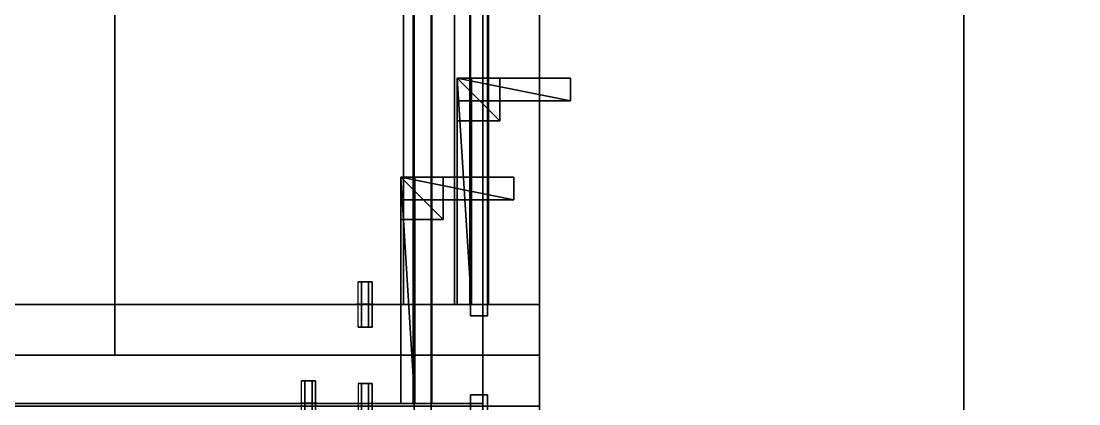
# Model space of a CAD drawing. Extents: x 0 to 4068, y -4475 to 0.
# Drawn here: x 1969.8 to 2343.7, y -1294.7 to -1159.3 of the extents above; entities that cross this region are included whole.
import ezdxf

# ---------------------------------------------------------------- set-up
doc = ezdxf.new("R2010")
doc.units = 0
for name, color, linetype in [('LAYER0', 7, 'CONTINUOUS'), ('LAYER11', 7, 'CONTINUOUS'), ('LAYER12', 7, 'CONTINUOUS'), ('LAYER122', 45, 'CONTINUOUS'), ('LAYER123', 45, 'CONTINUOUS'), ('LAYER124', 45, 'CONTINUOUS'), ('LAYER125', 45, 'CONTINUOUS'), ('LAYER126', 45, 'CONTINUOUS'), ('LAYER127', 45, 'CONTINUOUS'), ('LAYER15', 7, 'CONTINUOUS'), ('LAYER17', 7, 'CONTINUOUS'), ('LAYER18', 45, 'CONTINUOUS'), ('LAYER19', 45, 'CONTINUOUS'), ('LAYER20', 45, 'CONTINUOUS'), ('LAYER21', 45, 'CONTINUOUS'), ('LAYER219', 19, 'CONTINUOUS'), ('LAYER22', 45, 'CONTINUOUS'), ('LAYER23', 45, 'CONTINUOUS'), ('LAYER24', 2, 'CONTINUOUS'), ('LAYER25', 37, 'CONTINUOUS'), ('LAYER26', 37, 'CONTINUOUS'), ('LAYER27', 37, 'CONTINUOUS'), ('LAYER28', 37, 'CONTINUOUS'), ('LAYER29', 37, 'CONTINUOUS'), ('LAYER30', 37, 'CONTINUOUS'), ('LAYER31', 45, 'CONTINUOUS'), ('LAYER34', 45, 'CONTINUOUS'), ('LAYER35', 45, 'CONTINUOUS'), ('LAYER36', 45, 'CONTINUOUS'), ('LAYER37', 45, 'CONTINUOUS'), ('LAYER38', 45, 'CONTINUOUS'), ('LAYER39', 45, 'CONTINUOUS'), ('LAYER40', 45, 'CONTINUOUS'), ('LAYER41', 45, 'CONTINUOUS'), ('LAYER42', 45, 'CONTINUOUS'), ('LAYER43', 45, 'CONTINUOUS'), ('LAYER44', 45, 'CONTINUOUS'), ('LAYER46', 45, 'CONTINUOUS'), ('LAYER47', 45, 'CONTINUOUS'), ('LAYER48', 45, 'CONTINUOUS'), ('LAYER49', 45, 'CONTINUOUS'), ('LAYER5', 7, 'CONTINUOUS'), ('LAYER52', 45, 'CONTINUOUS'), ('LAYER53', 45, 'CONTINUOUS'), ('LAYER54', 45, 'CONTINUOUS'), ('LAYER55', 254, 'CONTINUOUS'), ('LAYER6', 7, 'CONTINUOUS'), ('LAYER7', 7, 'CONTINUOUS'), ('LAYER9', 7, 'CONTINUOUS')]:
    doc.layers.add(name, color=color, linetype=linetype)

msp = doc.modelspace()

# ---------------------------------------------------------------- linework, layer by layer
at = {"layer": 'LAYER0', "invisible_edges": 1}
for points in [[(4068, 0), (0, -4475), (0, 0), (4068, 0)], [(0, -4475), (4068, 0), (4068, -4475), (0, -4475)]]:
    msp.add_3dface(points, dxfattribs=at)
at = {"layer": 'LAYER11', "invisible_edges": 1}
for points in [[(2153, -150, 2415), (2303, -2754, 2415), (2303, 0, 2415), (2153, -150, 2415)], [(2303, -2754, 2415), (2153, -150, 2415), (2153, -2886, 2415), (2303, -2754, 2415)]]:
    msp.add_3dface(points, dxfattribs=at)
at = {"layer": 'LAYER12'}
for points, invisible_edges in [([(1581.76, -581.37, 873), (2153, -150, 873), (1627.02, -1329, 873), (1581.76, -581.37, 873)], 7), ([(1627.02, -1329, 873), (2153, -150, 873), (2068, -1329, 873), (1627.02, -1329, 873)], 3), ([(2153, -2886, 873), (2068, -2076, 873), (2153, -150, 873), (2153, -2886, 873)], 3), ([(2068, -1329, 873), (2153, -150, 873), (2068, -2076, 873), (2068, -1329, 873)], 3), ([(2133, -170, 927), (2153, -150, 927), (2133, -2886, 927), (2133, -170, 927)], 3), ([(2133, -2886, 927), (2153, -150, 927), (2153, -2886, 927), (2133, -2886, 927)], 1)]:
    msp.add_3dface(points, dxfattribs=dict(at, invisible_edges=invisible_edges))
at = {"layer": 'LAYER122', "invisible_edges": 1}
for points in [[(2153, -1259.5, 1687), (2003, -259.5, 1687), (2153, -259.5, 1687), (2153, -1259.5, 1687)], [(2003, -259.5, 1687), (2153, -1259.5, 1687), (2003, -1259.5, 1687), (2003, -259.5, 1687)], [(2153, -259.501, 1509), (2003, -1259.501, 1509), (2153, -1259.501, 1509), (2153, -259.501, 1509)], [(2003, -1259.501, 1509), (2153, -259.501, 1509), (2003, -259.501, 1509), (2003, -1259.501, 1509)], [(2123, -1259.5, 1687), (2123, -259.5, 1509), (2123, -259.5, 1687), (2123, -1259.5, 1687)], [(2123, -259.5, 1509), (2123, -1259.5, 1687), (2123, -1259.5, 1509), (2123, -259.5, 1509)], [(2153, -1277.501, 1705), (2003, -1277.501, 1491), (2153, -1277.501, 1491), (2153, -1277.501, 1705)], [(2003, -1277.501, 1491), (2153, -1277.501, 1705), (2003, -1277.501, 1705), (2003, -1277.501, 1491)]]:
    msp.add_3dface(points, dxfattribs=at)
at = {"layer": 'LAYER123', "invisible_edges": 1}
for points in [[(2153, -1259.501, 1491), (2003, -1277.501, 1491), (2003, -1259.501, 1491), (2153, -1259.501, 1491)], [(2003, -1277.501, 1491), (2153, -1259.501, 1491), (2153, -1277.501, 1491), (2003, -1277.501, 1491)], [(2153, -1259.501, 1491), (2003, -1259.501, 1509), (2003, -1259.501, 1491), (2153, -1259.501, 1491)], [(2003, -1259.501, 1509), (2153, -1259.501, 1491), (2153, -1259.501, 1509), (2003, -1259.501, 1509)]]:
    msp.add_3dface(points, dxfattribs=at)
at = {"layer": 'LAYER124', "invisible_edges": 1}
for points in [[(2003, -1259.5, 1705), (2003, -259.5, 1687), (2003, -1259.5, 1687), (2003, -1259.5, 1705)], [(2003, -259.5, 1687), (2003, -1259.5, 1705), (2003, -259.5, 1705), (2003, -259.5, 1687)], [(2003, -259.501, 1491), (2003, -1259.501, 1509), (2003, -259.501, 1509), (2003, -259.501, 1491)], [(2003, -1259.501, 1509), (2003, -259.501, 1491), (2003, -1259.501, 1491), (2003, -1259.501, 1509)], [(2105, -1259.5, 1509), (2123, -259.5, 1509), (2123, -1259.5, 1509), (2105, -1259.5, 1509)], [(2123, -259.5, 1509), (2105, -1259.5, 1509), (2105, -259.5, 1509), (2123, -259.5, 1509)], [(2003, -1259.501, 1705), (2003, -1277.501, 1491), (2003, -1277.501, 1705), (2003, -1259.501, 1705)], [(2003, -1277.501, 1491), (2003, -1259.501, 1705), (2003, -1259.501, 1491), (2003, -1277.501, 1491)]]:
    msp.add_3dface(points, dxfattribs=at)
at = {"layer": 'LAYER125', "invisible_edges": 1}
for points in [[(2153, -1259.5, 1687), (2003, -1259.5, 1705), (2003, -1259.5, 1687), (2153, -1259.5, 1687)], [(2003, -1259.5, 1705), (2153, -1259.5, 1687), (2153, -1259.5, 1705), (2003, -1259.5, 1705)], [(2153, -1277.501, 1705), (2003, -1259.501, 1705), (2003, -1277.501, 1705), (2153, -1277.501, 1705)], [(2003, -1259.501, 1705), (2153, -1277.501, 1705), (2153, -1259.501, 1705), (2003, -1259.501, 1705)], [(2123, -1259.5, 1687), (2105, -1259.5, 1509), (2123, -1259.5, 1509), (2123, -1259.5, 1687)], [(2105, -1259.5, 1509), (2123, -1259.5, 1687), (2105, -1259.5, 1687), (2105, -1259.5, 1509)]]:
    msp.add_3dface(points, dxfattribs=at)
at = {"layer": 'LAYER126', "invisible_edges": 1}
for points in [[(2105, -259.5, 1687), (2123, -1259.5, 1687), (2123, -259.5, 1687), (2105, -259.5, 1687)], [(2123, -1259.5, 1687), (2105, -259.5, 1687), (2105, -1259.5, 1687), (2123, -1259.5, 1687)], [(2153, -259.5, 1705), (2153, -1259.5, 1687), (2153, -259.5, 1687), (2153, -259.5, 1705)], [(2153, -1259.5, 1687), (2153, -259.5, 1705), (2153, -1259.5, 1705), (2153, -1259.5, 1687)], [(2153, -1259.501, 1491), (2153, -259.501, 1509), (2153, -1259.501, 1509), (2153, -1259.501, 1491)], [(2153, -259.501, 1509), (2153, -1259.501, 1491), (2153, -259.501, 1491), (2153, -259.501, 1509)], [(2153, -1259.501, 1491), (2153, -1277.501, 1705), (2153, -1277.501, 1491), (2153, -1259.501, 1491)], [(2153, -1277.501, 1705), (2153, -1259.501, 1491), (2153, -1259.501, 1705), (2153, -1277.501, 1705)]]:
    msp.add_3dface(points, dxfattribs=at)
at = {"layer": 'LAYER127', "invisible_edges": 1}
for points in [[(2003, -1259.5, 1705), (2153, -259.5, 1705), (2003, -259.5, 1705), (2003, -1259.5, 1705)], [(2153, -259.5, 1705), (2003, -1259.5, 1705), (2153, -1259.5, 1705), (2153, -259.5, 1705)], [(2003, -259.501, 1491), (2153, -1259.501, 1491), (2003, -1259.501, 1491), (2003, -259.501, 1491)], [(2153, -1259.501, 1491), (2003, -259.501, 1491), (2153, -259.501, 1491), (2153, -1259.501, 1491)], [(2105, -1259.5, 1509), (2105, -259.5, 1687), (2105, -259.5, 1509), (2105, -1259.5, 1509)], [(2105, -259.5, 1687), (2105, -1259.5, 1509), (2105, -1259.5, 1687), (2105, -259.5, 1687)], [(2003, -1259.501, 1705), (2153, -1259.501, 1491), (2003, -1259.501, 1491), (2003, -1259.501, 1705)], [(2153, -1259.501, 1491), (2003, -1259.501, 1705), (2153, -1259.501, 1705), (2153, -1259.501, 1491)]]:
    msp.add_3dface(points, dxfattribs=at)
at = {"layer": 'LAYER15', "invisible_edges": 1}
for points in [[(2153, -150, 873), (2153, -2886, 927), (2153, -2886, 873), (2153, -150, 873)], [(2153, -2886, 927), (2153, -150, 873), (2153, -150, 927), (2153, -2886, 927)], [(2153, -150, 927), (2153, -2886, 1007), (2153, -2886, 927), (2153, -150, 927)], [(2153, -2886, 1007), (2153, -150, 927), (2153, -150, 1007), (2153, -2886, 1007)]]:
    msp.add_3dface(points, dxfattribs=at)
at = {"layer": 'LAYER17'}
for points, invisible_edges in [([(2153, -150, 927), (2133, -170, 927), (2153, -2886, 927), (2153, -150, 927)], 3), ([(2153, -150, 1007), (2133, -170, 1007), (2153, -2886, 1007), (2153, -150, 1007)], 3), ([(2133, -753, 927), (2153, -2886, 927), (2133, -170, 927), (2133, -753, 927)], 3), ([(2153, -2886, 1007), (2133, -170, 1007), (2133, -2886, 1007), (2153, -2886, 1007)], 1), ([(2133, -753, 927), (1567, -792, 927), (1627.02, -1329, 927), (2133, -753, 927)], 7), ([(2133, -753, 927), (1627.02, -1329, 927), (2068, -1329, 927), (2133, -753, 927)], 5), ([(2068, -1329, 927), (2153, -2886, 927), (2133, -753, 927), (2068, -1329, 927)], 7)]:
    msp.add_3dface(points, dxfattribs=dict(at, invisible_edges=invisible_edges))
at = {"layer": 'LAYER18', "invisible_edges": 1}
for points in [[(2133, -218, 752.5), (2133, -1294.5, 872.5), (2133, -1294.5, 752.5), (2133, -218, 752.5)], [(2133, -1294.5, 872.5), (2133, -218, 752.5), (2133, -218, 872.5), (2133, -1294.5, 872.5)], [(2153, -1259.5, 2346), (2153, -545.5, 2226), (2153, -545.5, 2346), (2153, -1259.5, 2346)], [(2153, -545.5, 2226), (2153, -1259.5, 2346), (2153, -1259.5, 2226), (2153, -545.5, 2226)]]:
    msp.add_3dface(points, dxfattribs=at)
at = {"layer": 'LAYER19', "invisible_edges": 1}
for points in [[(2115, -1294.5, 752.5), (2133, -1294.5, 872.5), (2115, -1294.5, 872.5), (2115, -1294.5, 752.5)], [(2133, -1294.5, 872.5), (2115, -1294.5, 752.5), (2133, -1294.5, 752.5), (2133, -1294.5, 872.5)]]:
    msp.add_3dface(points, dxfattribs=at)
at = {"layer": 'LAYER20', "invisible_edges": 1}
for points in [[(2115, -218, 872.5), (2133, -1294.5, 872.5), (2133, -218, 872.5), (2115, -218, 872.5)], [(2133, -1294.5, 872.5), (2115, -218, 872.5), (2115, -1294.5, 872.5), (2133, -1294.5, 872.5)], [(2135, -1259.5, 2226), (2153, -545.5, 2226), (2153, -1259.5, 2226), (2135, -1259.5, 2226)], [(2153, -545.5, 2226), (2135, -1259.5, 2226), (2135, -545.5, 2226), (2153, -545.5, 2226)]]:
    msp.add_3dface(points, dxfattribs=at)
at = {"layer": 'LAYER21', "invisible_edges": 1}
for points in [[(2153, -1259.5, 2346), (2135, -1259.5, 2226), (2153, -1259.5, 2226), (2153, -1259.5, 2346)], [(2135, -1259.5, 2226), (2153, -1259.5, 2346), (2135, -1259.5, 2346), (2135, -1259.5, 2226)]]:
    msp.add_3dface(points, dxfattribs=at)
at = {"layer": 'LAYER219', "invisible_edges": 1}
for points in [[(2133, -170, 1007), (2133, -2886, 927), (2133, -2886, 1007), (2133, -170, 1007)], [(2133, -2886, 927), (2133, -170, 1007), (2133, -170, 927), (2133, -2886, 927)]]:
    msp.add_3dface(points, dxfattribs=at)
at = {"layer": 'LAYER22', "invisible_edges": 1}
for points in [[(2115, -1294.5, 752.5), (2133, -218, 752.5), (2133, -1294.5, 752.5), (2115, -1294.5, 752.5)], [(2133, -218, 752.5), (2115, -1294.5, 752.5), (2115, -218, 752.5), (2133, -218, 752.5)], [(2135, -545.5, 2346), (2153, -1259.5, 2346), (2153, -545.5, 2346), (2135, -545.5, 2346)], [(2153, -1259.5, 2346), (2135, -545.5, 2346), (2135, -1259.5, 2346), (2153, -1259.5, 2346)]]:
    msp.add_3dface(points, dxfattribs=at)
at = {"layer": 'LAYER23', "invisible_edges": 1}
for points in [[(2115, -218, 872.5), (2115, -1294.5, 752.5), (2115, -1294.5, 872.5), (2115, -218, 872.5)], [(2115, -1294.5, 752.5), (2115, -218, 872.5), (2115, -218, 752.5), (2115, -1294.5, 752.5)], [(2135, -1259.5, 2226), (2135, -545.5, 2346), (2135, -545.5, 2226), (2135, -1259.5, 2226)], [(2135, -545.5, 2346), (2135, -1259.5, 2226), (2135, -1259.5, 2346), (2135, -545.5, 2346)]]:
    msp.add_3dface(points, dxfattribs=at)
at = {"layer": 'LAYER24'}
for points in [[(2124, -1259.5, 2323), (2129, -1259.5, 2323), (2124, -1179.5, 2323), (2124, -1259.5, 2323)], [(2124, -1179.5, 2323), (2129, -1259.5, 2323), (2129, -1179.5, 2323), (2124, -1179.5, 2323)], [(2124, -1179.5, 2323), (2129, -1179.5, 2323), (2124, -1179.5, 2300), (2124, -1179.5, 2323)], [(2124, -1179.5, 2300), (2129, -1179.5, 2323), (2129, -1179.5, 2300), (2124, -1179.5, 2300)], [(2124, -1259.5, 2323), (2124, -1179.5, 2323), (2124, -1259.5, 2300), (2124, -1259.5, 2323)], [(2124, -1259.5, 2300), (2124, -1179.5, 2323), (2124, -1179.5, 2300), (2124, -1259.5, 2300)], [(2124, -1259.5, 2300), (2124, -1179.5, 2300), (2129, -1259.5, 2300), (2124, -1259.5, 2300)], [(2129, -1259.5, 2300), (2124, -1179.5, 2300), (2129, -1179.5, 2300), (2129, -1259.5, 2300)], [(2124, -1194.5, 2323), (2139, -1194.5, 2323), (2124, -1179.5, 2323), (2124, -1194.5, 2323)], [(2124, -1179.5, 2323), (2139, -1194.5, 2323), (2139, -1179.5, 2323), (2124, -1179.5, 2323)], [(2124, -1179.5, 2323), (2139, -1179.5, 2323), (2124, -1179.5, 2308), (2124, -1179.5, 2323)], [(2124, -1179.5, 2308), (2139, -1179.5, 2323), (2139, -1179.5, 2308), (2124, -1179.5, 2308)], [(2124, -1194.5, 2323), (2124, -1179.5, 2323), (2124, -1194.5, 2308), (2124, -1194.5, 2323)], [(2124, -1194.5, 2308), (2124, -1179.5, 2323), (2124, -1179.5, 2308), (2124, -1194.5, 2308)], [(2124, -1194.5, 2308), (2124, -1179.5, 2308), (2139, -1194.5, 2308), (2124, -1194.5, 2308)], [(2139, -1194.5, 2308), (2124, -1179.5, 2308), (2139, -1179.5, 2308), (2139, -1194.5, 2308)], [(2124, -1194.5, 2323), (2139, -1194.5, 2323), (2124, -1179.5, 2323), (2124, -1194.5, 2323)], [(2124, -1179.5, 2323), (2139, -1194.5, 2323), (2139, -1179.5, 2323), (2124, -1179.5, 2323)], [(2124, -1179.5, 2323), (2139, -1179.5, 2323), (2124, -1179.5, 2308), (2124, -1179.5, 2323)], [(2124, -1179.5, 2308), (2139, -1179.5, 2323), (2139, -1179.5, 2308), (2124, -1179.5, 2308)], [(2124, -1194.5, 2323), (2124, -1179.5, 2323), (2124, -1194.5, 2308), (2124, -1194.5, 2323)], [(2124, -1194.5, 2308), (2124, -1179.5, 2323), (2124, -1179.5, 2308), (2124, -1194.5, 2308)], [(2124, -1194.5, 2308), (2124, -1179.5, 2308), (2139, -1194.5, 2308), (2124, -1194.5, 2308)], [(2139, -1194.5, 2308), (2124, -1179.5, 2308), (2139, -1179.5, 2308), (2139, -1194.5, 2308)], [(2124, -1194.5, 2323), (2139, -1194.5, 2323), (2124, -1179.5, 2323), (2124, -1194.5, 2323)], [(2124, -1179.5, 2323), (2139, -1194.5, 2323), (2139, -1179.5, 2323), (2124, -1179.5, 2323)], [(2124, -1179.5, 2323), (2139, -1179.5, 2323), (2124, -1179.5, 2308), (2124, -1179.5, 2323)], [(2124, -1179.5, 2308), (2139, -1179.5, 2323), (2139, -1179.5, 2308), (2124, -1179.5, 2308)], [(2124, -1194.5, 2323), (2124, -1179.5, 2323), (2124, -1194.5, 2308), (2124, -1194.5, 2323)], [(2124, -1194.5, 2308), (2124, -1179.5, 2323), (2124, -1179.5, 2308), (2124, -1194.5, 2308)], [(2124, -1194.5, 2308), (2124, -1179.5, 2308), (2139, -1194.5, 2308), (2124, -1194.5, 2308)], [(2139, -1194.5, 2308), (2124, -1179.5, 2308), (2139, -1179.5, 2308), (2139, -1194.5, 2308)], [(2124, -1194.5, 2323), (2139, -1194.5, 2323), (2124, -1179.5, 2323), (2124, -1194.5, 2323)], [(2124, -1179.5, 2323), (2139, -1194.5, 2323), (2139, -1179.5, 2323), (2124, -1179.5, 2323)], [(2124, -1179.5, 2323), (2139, -1179.5, 2323), (2124, -1179.5, 2308), (2124, -1179.5, 2323)], [(2124, -1179.5, 2308), (2139, -1179.5, 2323), (2139, -1179.5, 2308), (2124, -1179.5, 2308)], [(2124, -1194.5, 2323), (2124, -1179.5, 2323), (2124, -1194.5, 2308), (2124, -1194.5, 2323)], [(2124, -1194.5, 2308), (2124, -1179.5, 2323), (2124, -1179.5, 2308), (2124, -1194.5, 2308)], [(2124, -1194.5, 2308), (2124, -1179.5, 2308), (2139, -1194.5, 2308), (2124, -1194.5, 2308)], [(2139, -1194.5, 2308), (2124, -1179.5, 2308), (2139, -1179.5, 2308), (2139, -1194.5, 2308)], [(2124, -1187.5, 2323), (2164, -1187.5, 2323), (2124, -1179.5, 2323), (2124, -1187.5, 2323)], [(2124, -1179.5, 2323), (2164, -1187.5, 2323), (2164, -1179.5, 2323), (2124, -1179.5, 2323)], [(2124, -1179.5, 2323), (2164, -1179.5, 2323), (2124, -1179.5, 2315), (2124, -1179.5, 2323)], [(2124, -1179.5, 2315), (2164, -1179.5, 2323), (2164, -1179.5, 2315), (2124, -1179.5, 2315)], [(2124, -1187.5, 2323), (2124, -1179.5, 2323), (2124, -1187.5, 2315), (2124, -1187.5, 2323)], [(2124, -1187.5, 2315), (2124, -1179.5, 2323), (2124, -1179.5, 2315), (2124, -1187.5, 2315)], [(2124, -1187.5, 2315), (2124, -1179.5, 2315), (2164, -1187.5, 2315), (2124, -1187.5, 2315)], [(2164, -1187.5, 2315), (2124, -1179.5, 2315), (2164, -1179.5, 2315), (2164, -1187.5, 2315)], [(2124, -1259.5, 2323), (2129, -1259.5, 2323), (2124, -1179.5, 2323), (2124, -1259.5, 2323)], [(2124, -1179.5, 2323), (2129, -1259.5, 2323), (2129, -1179.5, 2323), (2124, -1179.5, 2323)], [(2124, -1179.5, 2323), (2129, -1179.5, 2323), (2124, -1179.5, 2307), (2124, -1179.5, 2323)], [(2124, -1179.5, 2307), (2129, -1179.5, 2323), (2129, -1179.5, 2307), (2124, -1179.5, 2307)], [(2124, -1259.5, 2323), (2124, -1179.5, 2323), (2124, -1259.5, 2307), (2124, -1259.5, 2323)], [(2124, -1259.5, 2307), (2124, -1179.5, 2323), (2124, -1179.5, 2307), (2124, -1259.5, 2307)], [(2124, -1259.5, 2307), (2124, -1179.5, 2307), (2129, -1259.5, 2307), (2124, -1259.5, 2307)], [(2129, -1259.5, 2307), (2124, -1179.5, 2307), (2129, -1179.5, 2307), (2129, -1259.5, 2307)], [(2129, -1259.5, 2300), (2129, -1179.5, 2300), (2129, -1259.5, 2323), (2129, -1259.5, 2300)], [(2129, -1259.5, 2323), (2129, -1179.5, 2300), (2129, -1179.5, 2323), (2129, -1259.5, 2323)], [(2129, -1259.5, 2307), (2129, -1179.5, 2307), (2129, -1259.5, 2323), (2129, -1259.5, 2307)], [(2129, -1259.5, 2323), (2129, -1179.5, 2307), (2129, -1179.5, 2323), (2129, -1259.5, 2323)], [(2139, -1194.5, 2308), (2139, -1179.5, 2308), (2139, -1194.5, 2323), (2139, -1194.5, 2308)], [(2139, -1194.5, 2323), (2139, -1179.5, 2308), (2139, -1179.5, 2323), (2139, -1194.5, 2323)], [(2139, -1194.5, 2308), (2139, -1179.5, 2308), (2139, -1194.5, 2323), (2139, -1194.5, 2308)], [(2139, -1194.5, 2323), (2139, -1179.5, 2308), (2139, -1179.5, 2323), (2139, -1194.5, 2323)], [(2139, -1194.5, 2308), (2139, -1179.5, 2308), (2139, -1194.5, 2323), (2139, -1194.5, 2308)], [(2139, -1194.5, 2323), (2139, -1179.5, 2308), (2139, -1179.5, 2323), (2139, -1194.5, 2323)], [(2139, -1194.5, 2308), (2139, -1179.5, 2308), (2139, -1194.5, 2323), (2139, -1194.5, 2308)], [(2139, -1194.5, 2323), (2139, -1179.5, 2308), (2139, -1179.5, 2323), (2139, -1194.5, 2323)], [(2164, -1187.5, 2315), (2164, -1179.5, 2315), (2164, -1187.5, 2323), (2164, -1187.5, 2315)], [(2164, -1187.5, 2323), (2164, -1179.5, 2315), (2164, -1179.5, 2323), (2164, -1187.5, 2323)], [(2124, -1187.5, 2315), (2164, -1187.5, 2315), (2124, -1187.5, 2323), (2124, -1187.5, 2315)], [(2124, -1187.5, 2323), (2164, -1187.5, 2315), (2164, -1187.5, 2323), (2124, -1187.5, 2323)], [(2124, -1194.5, 2308), (2139, -1194.5, 2308), (2124, -1194.5, 2323), (2124, -1194.5, 2308)], [(2124, -1194.5, 2323), (2139, -1194.5, 2308), (2139, -1194.5, 2323), (2124, -1194.5, 2323)], [(2124, -1194.5, 2308), (2139, -1194.5, 2308), (2124, -1194.5, 2323), (2124, -1194.5, 2308)], [(2124, -1194.5, 2323), (2139, -1194.5, 2308), (2139, -1194.5, 2323), (2124, -1194.5, 2323)], [(2124, -1194.5, 2308), (2139, -1194.5, 2308), (2124, -1194.5, 2323), (2124, -1194.5, 2308)], [(2124, -1194.5, 2323), (2139, -1194.5, 2308), (2139, -1194.5, 2323), (2124, -1194.5, 2323)], [(2124, -1194.5, 2308), (2139, -1194.5, 2308), (2124, -1194.5, 2323), (2124, -1194.5, 2308)], [(2124, -1194.5, 2323), (2139, -1194.5, 2308), (2139, -1194.5, 2323), (2124, -1194.5, 2323)], [(2104, -1294.5, 832), (2109, -1294.5, 832), (2104, -1214.5, 832), (2104, -1294.5, 832)], [(2104, -1214.5, 832), (2109, -1294.5, 832), (2109, -1214.5, 832), (2104, -1214.5, 832)], [(2104, -1214.5, 832), (2109, -1214.5, 832), (2104, -1214.5, 809), (2104, -1214.5, 832)], [(2104, -1214.5, 809), (2109, -1214.5, 832), (2109, -1214.5, 809), (2104, -1214.5, 809)], [(2104, -1294.5, 832), (2104, -1214.5, 832), (2104, -1294.5, 809), (2104, -1294.5, 832)], [(2104, -1294.5, 809), (2104, -1214.5, 832), (2104, -1214.5, 809), (2104, -1294.5, 809)], [(2104, -1294.5, 809), (2104, -1214.5, 809), (2109, -1294.5, 809), (2104, -1294.5, 809)], [(2109, -1294.5, 809), (2104, -1214.5, 809), (2109, -1214.5, 809), (2109, -1294.5, 809)], [(2104, -1229.5, 832), (2119, -1229.5, 832), (2104, -1214.5, 832), (2104, -1229.5, 832)], [(2104, -1214.5, 832), (2119, -1229.5, 832), (2119, -1214.5, 832), (2104, -1214.5, 832)], [(2104, -1214.5, 832), (2119, -1214.5, 832), (2104, -1214.5, 817), (2104, -1214.5, 832)], [(2104, -1214.5, 817), (2119, -1214.5, 832), (2119, -1214.5, 817), (2104, -1214.5, 817)], [(2104, -1229.5, 832), (2104, -1214.5, 832), (2104, -1229.5, 817), (2104, -1229.5, 832)], [(2104, -1229.5, 817), (2104, -1214.5, 832), (2104, -1214.5, 817), (2104, -1229.5, 817)], [(2104, -1229.5, 817), (2104, -1214.5, 817), (2119, -1229.5, 817), (2104, -1229.5, 817)], [(2119, -1229.5, 817), (2104, -1214.5, 817), (2119, -1214.5, 817), (2119, -1229.5, 817)], [(2104, -1229.5, 832), (2119, -1229.5, 832), (2104, -1214.5, 832), (2104, -1229.5, 832)], [(2104, -1214.5, 832), (2119, -1229.5, 832), (2119, -1214.5, 832), (2104, -1214.5, 832)], [(2104, -1214.5, 832), (2119, -1214.5, 832), (2104, -1214.5, 817), (2104, -1214.5, 832)], [(2104, -1214.5, 817), (2119, -1214.5, 832), (2119, -1214.5, 817), (2104, -1214.5, 817)], [(2104, -1229.5, 832), (2104, -1214.5, 832), (2104, -1229.5, 817), (2104, -1229.5, 832)], [(2104, -1229.5, 817), (2104, -1214.5, 832), (2104, -1214.5, 817), (2104, -1229.5, 817)], [(2104, -1229.5, 817), (2104, -1214.5, 817), (2119, -1229.5, 817), (2104, -1229.5, 817)], [(2119, -1229.5, 817), (2104, -1214.5, 817), (2119, -1214.5, 817), (2119, -1229.5, 817)], [(2104, -1229.5, 832), (2119, -1229.5, 832), (2104, -1214.5, 832), (2104, -1229.5, 832)], [(2104, -1214.5, 832), (2119, -1229.5, 832), (2119, -1214.5, 832), (2104, -1214.5, 832)], [(2104, -1214.5, 832), (2119, -1214.5, 832), (2104, -1214.5, 817), (2104, -1214.5, 832)], [(2104, -1214.5, 817), (2119, -1214.5, 832), (2119, -1214.5, 817), (2104, -1214.5, 817)], [(2104, -1229.5, 832), (2104, -1214.5, 832), (2104, -1229.5, 817), (2104, -1229.5, 832)], [(2104, -1229.5, 817), (2104, -1214.5, 832), (2104, -1214.5, 817), (2104, -1229.5, 817)], [(2104, -1229.5, 817), (2104, -1214.5, 817), (2119, -1229.5, 817), (2104, -1229.5, 817)], [(2119, -1229.5, 817), (2104, -1214.5, 817), (2119, -1214.5, 817), (2119, -1229.5, 817)], [(2104, -1229.5, 832), (2119, -1229.5, 832), (2104, -1214.5, 832), (2104, -1229.5, 832)], [(2104, -1214.5, 832), (2119, -1229.5, 832), (2119, -1214.5, 832), (2104, -1214.5, 832)], [(2104, -1214.5, 832), (2119, -1214.5, 832), (2104, -1214.5, 817), (2104, -1214.5, 832)], [(2104, -1214.5, 817), (2119, -1214.5, 832), (2119, -1214.5, 817), (2104, -1214.5, 817)], [(2104, -1229.5, 832), (2104, -1214.5, 832), (2104, -1229.5, 817), (2104, -1229.5, 832)], [(2104, -1229.5, 817), (2104, -1214.5, 832), (2104, -1214.5, 817), (2104, -1229.5, 817)], [(2104, -1229.5, 817), (2104, -1214.5, 817), (2119, -1229.5, 817), (2104, -1229.5, 817)], [(2119, -1229.5, 817), (2104, -1214.5, 817), (2119, -1214.5, 817), (2119, -1229.5, 817)], [(2104, -1222.5, 832), (2144, -1222.5, 832), (2104, -1214.5, 832), (2104, -1222.5, 832)], [(2104, -1214.5, 832), (2144, -1222.5, 832), (2144, -1214.5, 832), (2104, -1214.5, 832)], [(2104, -1214.5, 832), (2144, -1214.5, 832), (2104, -1214.5, 824), (2104, -1214.5, 832)], [(2104, -1214.5, 824), (2144, -1214.5, 832), (2144, -1214.5, 824), (2104, -1214.5, 824)], [(2104, -1222.5, 832), (2104, -1214.5, 832), (2104, -1222.5, 824), (2104, -1222.5, 832)], [(2104, -1222.5, 824), (2104, -1214.5, 832), (2104, -1214.5, 824), (2104, -1222.5, 824)], [(2104, -1222.5, 824), (2104, -1214.5, 824), (2144, -1222.5, 824), (2104, -1222.5, 824)], [(2144, -1222.5, 824), (2104, -1214.5, 824), (2144, -1214.5, 824), (2144, -1222.5, 824)], [(2104, -1294.5, 832), (2109, -1294.5, 832), (2104, -1214.5, 832), (2104, -1294.5, 832)], [(2104, -1214.5, 832), (2109, -1294.5, 832), (2109, -1214.5, 832), (2104, -1214.5, 832)], [(2104, -1214.5, 832), (2109, -1214.5, 832), (2104, -1214.5, 816), (2104, -1214.5, 832)], [(2104, -1214.5, 816), (2109, -1214.5, 832), (2109, -1214.5, 816), (2104, -1214.5, 816)], [(2104, -1294.5, 832), (2104, -1214.5, 832), (2104, -1294.5, 816), (2104, -1294.5, 832)], [(2104, -1294.5, 816), (2104, -1214.5, 832), (2104, -1214.5, 816), (2104, -1294.5, 816)], [(2104, -1294.5, 816), (2104, -1214.5, 816), (2109, -1294.5, 816), (2104, -1294.5, 816)], [(2109, -1294.5, 816), (2104, -1214.5, 816), (2109, -1214.5, 816), (2109, -1294.5, 816)], [(2109, -1294.5, 809), (2109, -1214.5, 809), (2109, -1294.5, 832), (2109, -1294.5, 809)], [(2109, -1294.5, 832), (2109, -1214.5, 809), (2109, -1214.5, 832), (2109, -1294.5, 832)], [(2109, -1294.5, 816), (2109, -1214.5, 816), (2109, -1294.5, 832), (2109, -1294.5, 816)], [(2109, -1294.5, 832), (2109, -1214.5, 816), (2109, -1214.5, 832), (2109, -1294.5, 832)], [(2119, -1229.5, 817), (2119, -1214.5, 817), (2119, -1229.5, 832), (2119, -1229.5, 817)], [(2119, -1229.5, 832), (2119, -1214.5, 817), (2119, -1214.5, 832), (2119, -1229.5, 832)], [(2119, -1229.5, 817), (2119, -1214.5, 817), (2119, -1229.5, 832), (2119, -1229.5, 817)], [(2119, -1229.5, 832), (2119, -1214.5, 817), (2119, -1214.5, 832), (2119, -1229.5, 832)], [(2119, -1229.5, 817), (2119, -1214.5, 817), (2119, -1229.5, 832), (2119, -1229.5, 817)], [(2119, -1229.5, 832), (2119, -1214.5, 817), (2119, -1214.5, 832), (2119, -1229.5, 832)], [(2119, -1229.5, 817), (2119, -1214.5, 817), (2119, -1229.5, 832), (2119, -1229.5, 817)], [(2119, -1229.5, 832), (2119, -1214.5, 817), (2119, -1214.5, 832), (2119, -1229.5, 832)], [(2144, -1222.5, 824), (2144, -1214.5, 824), (2144, -1222.5, 832), (2144, -1222.5, 824)], [(2144, -1222.5, 832), (2144, -1214.5, 824), (2144, -1214.5, 832), (2144, -1222.5, 832)], [(2104, -1222.5, 824), (2144, -1222.5, 824), (2104, -1222.5, 832), (2104, -1222.5, 824)], [(2104, -1222.5, 832), (2144, -1222.5, 824), (2144, -1222.5, 832), (2104, -1222.5, 832)], [(2104, -1229.5, 817), (2119, -1229.5, 817), (2104, -1229.5, 832), (2104, -1229.5, 817)], [(2104, -1229.5, 832), (2119, -1229.5, 817), (2119, -1229.5, 832), (2104, -1229.5, 832)], [(2104, -1229.5, 817), (2119, -1229.5, 817), (2104, -1229.5, 832), (2104, -1229.5, 817)], [(2104, -1229.5, 832), (2119, -1229.5, 817), (2119, -1229.5, 832), (2104, -1229.5, 832)], [(2104, -1229.5, 817), (2119, -1229.5, 817), (2104, -1229.5, 832), (2104, -1229.5, 817)], [(2104, -1229.5, 832), (2119, -1229.5, 817), (2119, -1229.5, 832), (2104, -1229.5, 832)], [(2104, -1229.5, 817), (2119, -1229.5, 817), (2104, -1229.5, 832), (2104, -1229.5, 817)], [(2104, -1229.5, 832), (2119, -1229.5, 817), (2119, -1229.5, 832), (2104, -1229.5, 832)], [(2124, -1259.5, 2300), (2129, -1259.5, 2300), (2124, -1259.5, 2323), (2124, -1259.5, 2300)], [(2124, -1259.5, 2323), (2129, -1259.5, 2300), (2129, -1259.5, 2323), (2124, -1259.5, 2323)], [(2124, -1259.5, 2307), (2129, -1259.5, 2307), (2124, -1259.5, 2323), (2124, -1259.5, 2307)], [(2124, -1259.5, 2323), (2129, -1259.5, 2307), (2129, -1259.5, 2323), (2124, -1259.5, 2323)], [(2104, -1294.5, 809), (2109, -1294.5, 809), (2104, -1294.5, 832), (2104, -1294.5, 809)], [(2104, -1294.5, 832), (2109, -1294.5, 809), (2109, -1294.5, 832), (2104, -1294.5, 832)], [(2104, -1294.5, 816), (2109, -1294.5, 816), (2104, -1294.5, 832), (2104, -1294.5, 816)], [(2104, -1294.5, 832), (2109, -1294.5, 816), (2109, -1294.5, 832), (2104, -1294.5, 832)]]:
    msp.add_3dface(points, dxfattribs=at)
at = {"layer": 'LAYER25', "invisible_edges": 1}
for points in [[(2124, -1179.5, 2300), (2124, -1259.5, 2323), (2124, -1179.5, 2323), (2124, -1179.5, 2300)], [(2124, -1259.5, 2323), (2124, -1179.5, 2300), (2124, -1259.5, 2300), (2124, -1259.5, 2323)], [(2104, -1214.5, 809), (2104, -1294.5, 832), (2104, -1214.5, 832), (2104, -1214.5, 809)], [(2104, -1294.5, 832), (2104, -1214.5, 809), (2104, -1294.5, 809), (2104, -1294.5, 832)]]:
    msp.add_3dface(points, dxfattribs=at)
at = {"layer": 'LAYER26', "invisible_edges": 1}
for points in [[(2129, -1179.5, 2323), (2124, -1259.5, 2323), (2129, -1259.5, 2323), (2129, -1179.5, 2323)], [(2124, -1259.5, 2323), (2129, -1179.5, 2323), (2124, -1179.5, 2323), (2124, -1259.5, 2323)], [(2109, -1214.5, 832), (2104, -1294.5, 832), (2109, -1294.5, 832), (2109, -1214.5, 832)], [(2104, -1294.5, 832), (2109, -1214.5, 832), (2104, -1214.5, 832), (2104, -1294.5, 832)]]:
    msp.add_3dface(points, dxfattribs=at)
at = {"layer": 'LAYER27', "invisible_edges": 1}
for points in [[(2129, -1259.5, 2300), (2124, -1259.5, 2323), (2124, -1259.5, 2300), (2129, -1259.5, 2300)], [(2124, -1259.5, 2323), (2129, -1259.5, 2300), (2129, -1259.5, 2323), (2124, -1259.5, 2323)], [(2109, -1294.5, 809), (2104, -1294.5, 832), (2104, -1294.5, 809), (2109, -1294.5, 809)], [(2104, -1294.5, 832), (2109, -1294.5, 809), (2109, -1294.5, 832), (2104, -1294.5, 832)]]:
    msp.add_3dface(points, dxfattribs=at)
at = {"layer": 'LAYER28', "invisible_edges": 1}
for points in [[(2124, -1179.5, 2300), (2129, -1259.5, 2300), (2124, -1259.5, 2300), (2124, -1179.5, 2300)], [(2129, -1259.5, 2300), (2124, -1179.5, 2300), (2129, -1179.5, 2300), (2129, -1259.5, 2300)], [(2104, -1214.5, 809), (2109, -1294.5, 809), (2104, -1294.5, 809), (2104, -1214.5, 809)], [(2109, -1294.5, 809), (2104, -1214.5, 809), (2109, -1214.5, 809), (2109, -1294.5, 809)]]:
    msp.add_3dface(points, dxfattribs=at)
at = {"layer": 'LAYER29', "invisible_edges": 1}
for points in [[(2129, -1179.5, 2323), (2124, -1179.5, 2300), (2124, -1179.5, 2323), (2129, -1179.5, 2323)], [(2124, -1179.5, 2300), (2129, -1179.5, 2323), (2129, -1179.5, 2300), (2124, -1179.5, 2300)], [(2109, -1214.5, 832), (2104, -1214.5, 809), (2104, -1214.5, 832), (2109, -1214.5, 832)], [(2104, -1214.5, 809), (2109, -1214.5, 832), (2109, -1214.5, 809), (2104, -1214.5, 809)]]:
    msp.add_3dface(points, dxfattribs=at)
at = {"layer": 'LAYER30', "invisible_edges": 1}
for points in [[(2129, -1259.5, 2300), (2129, -1179.5, 2323), (2129, -1259.5, 2323), (2129, -1259.5, 2300)], [(2129, -1179.5, 2323), (2129, -1259.5, 2300), (2129, -1179.5, 2300), (2129, -1179.5, 2323)], [(2109, -1294.5, 809), (2109, -1214.5, 832), (2109, -1294.5, 832), (2109, -1294.5, 809)], [(2109, -1214.5, 832), (2109, -1294.5, 809), (2109, -1214.5, 809), (2109, -1214.5, 832)]]:
    msp.add_3dface(points, dxfattribs=at)
at = {"layer": 'LAYER31', "invisible_edges": 1}
for points in [[(2133, -1294.5, 154), (1615, -218, 154), (2133, -218, 154), (2133, -1294.5, 154)], [(1615, -218, 154), (2133, -1294.5, 154), (1615, -1294.5, 154), (1615, -218, 154)], [(2153, -545.5, 2364), (1803, -1259.5, 2364), (2153, -1259.5, 2364), (2153, -545.5, 2364)], [(1803, -1259.5, 2364), (2153, -545.5, 2364), (1803, -545.5, 2364), (1803, -1259.5, 2364)], [(2153, -1259.5, 1706), (1803, -545.5, 1706), (2153, -545.5, 1706), (2153, -1259.5, 1706)], [(1803, -545.5, 1706), (2153, -1259.5, 1706), (1803, -1259.5, 1706), (1803, -545.5, 1706)]]:
    msp.add_3dface(points, dxfattribs=at)
at = {"layer": 'LAYER34', "invisible_edges": 1}
for points in [[(2153, -1259.5, 2346), (1803, -1259.5, 2364), (1803, -1259.5, 2346), (2153, -1259.5, 2346)], [(1803, -1259.5, 2364), (2153, -1259.5, 2346), (2153, -1259.5, 2364), (1803, -1259.5, 2364)], [(2153, -1259.5, 1706), (1803, -1259.5, 1724), (1803, -1259.5, 1706), (2153, -1259.5, 1706)], [(1803, -1259.5, 1724), (2153, -1259.5, 1706), (2153, -1259.5, 1724), (1803, -1259.5, 1724)], [(2133, -1294.5, 154), (1615, -1294.5, 172), (1615, -1294.5, 154), (2133, -1294.5, 154)], [(1615, -1294.5, 172), (2133, -1294.5, 154), (2133, -1294.5, 172), (1615, -1294.5, 172)]]:
    msp.add_3dface(points, dxfattribs=at)
at = {"layer": 'LAYER35', "invisible_edges": 1}
for points in [[(2133, -218, 172), (2133, -1294.5, 154), (2133, -218, 154), (2133, -218, 172)], [(2133, -1294.5, 154), (2133, -218, 172), (2133, -1294.5, 172), (2133, -1294.5, 154)], [(2153, -1259.5, 2346), (2153, -545.5, 2364), (2153, -1259.5, 2364), (2153, -1259.5, 2346)], [(2153, -545.5, 2364), (2153, -1259.5, 2346), (2153, -545.5, 2346), (2153, -545.5, 2364)], [(2153, -545.5, 1724), (2153, -1259.5, 1706), (2153, -545.5, 1706), (2153, -545.5, 1724)], [(2153, -1259.5, 1706), (2153, -545.5, 1724), (2153, -1259.5, 1724), (2153, -1259.5, 1706)]]:
    msp.add_3dface(points, dxfattribs=at)
at = {"layer": 'LAYER36', "invisible_edges": 1}
for points in [[(1615, -1294.5, 172), (2133, -218, 172), (1615, -218, 172), (1615, -1294.5, 172)], [(2133, -218, 172), (1615, -1294.5, 172), (2133, -1294.5, 172), (2133, -218, 172)], [(1803, -545.5, 2346), (2153, -1259.5, 2346), (1803, -1259.5, 2346), (1803, -545.5, 2346)], [(2153, -1259.5, 2346), (1803, -545.5, 2346), (2153, -545.5, 2346), (2153, -1259.5, 2346)], [(1803, -1259.5, 1724), (2153, -545.5, 1724), (1803, -545.5, 1724), (1803, -1259.5, 1724)], [(2153, -545.5, 1724), (1803, -1259.5, 1724), (2153, -1259.5, 1724), (2153, -545.5, 1724)]]:
    msp.add_3dface(points, dxfattribs=at)
at = {"layer": 'LAYER37', "invisible_edges": 1}
for points in [[(2114.7, -214, 168), (2114.7, -1298.5, 872.5), (2114.7, -1298.5, 168), (2114.7, -214, 168)], [(2114.7, -1298.5, 872.5), (2114.7, -214, 168), (2114.7, -214, 872.5), (2114.7, -1298.5, 872.5)], [(2134.7, -541.5, 1720), (2134.7, -1263.5, 2350), (2134.7, -1263.5, 1720), (2134.7, -541.5, 1720)], [(2134.7, -1263.5, 2350), (2134.7, -541.5, 1720), (2134.7, -541.5, 2350), (2134.7, -1263.5, 2350)], [(2134.7, -1291.5, 1720), (2134.7, -2113.5, 2350), (2134.7, -2113.5, 1720), (2134.7, -1291.5, 1720)], [(2134.7, -2113.5, 2350), (2134.7, -1291.5, 1720), (2134.7, -1291.5, 2350), (2134.7, -2113.5, 2350)]]:
    msp.add_3dface(points, dxfattribs=at)
at = {"layer": 'LAYER38', "invisible_edges": 1}
for points in [[(2128.7, -1263.5, 1720), (2134.7, -1263.5, 2350), (2128.7, -1263.5, 2350), (2128.7, -1263.5, 1720)], [(2134.7, -1263.5, 2350), (2128.7, -1263.5, 1720), (2134.7, -1263.5, 1720), (2134.7, -1263.5, 2350)]]:
    msp.add_3dface(points, dxfattribs=at)
at = {"layer": 'LAYER39', "invisible_edges": 1}
for points in [[(2108.7, -214, 872.5), (2114.7, -1298.5, 872.5), (2114.7, -214, 872.5), (2108.7, -214, 872.5)], [(2114.7, -1298.5, 872.5), (2108.7, -214, 872.5), (2108.7, -1298.5, 872.5), (2114.7, -1298.5, 872.5)], [(2128.7, -541.5, 2350), (2134.7, -1263.5, 2350), (2134.7, -541.5, 2350), (2128.7, -541.5, 2350)], [(2134.7, -1263.5, 2350), (2128.7, -541.5, 2350), (2128.7, -1263.5, 2350), (2134.7, -1263.5, 2350)], [(2128.7, -1291.5, 2350), (2134.7, -2113.5, 2350), (2134.7, -1291.5, 2350), (2128.7, -1291.5, 2350)], [(2134.7, -2113.5, 2350), (2128.7, -1291.5, 2350), (2128.7, -2113.5, 2350), (2134.7, -2113.5, 2350)]]:
    msp.add_3dface(points, dxfattribs=at)
at = {"layer": 'LAYER40', "invisible_edges": 1}
for points in [[(2134.7, -1291.5, 1720), (2128.7, -1291.5, 2350), (2134.7, -1291.5, 2350), (2134.7, -1291.5, 1720)], [(2128.7, -1291.5, 2350), (2134.7, -1291.5, 1720), (2128.7, -1291.5, 1720), (2128.7, -1291.5, 2350)]]:
    msp.add_3dface(points, dxfattribs=at)
at = {"layer": 'LAYER41', "invisible_edges": 1}
for points in [[(2108.7, -1298.5, 168), (2114.7, -214, 168), (2114.7, -1298.5, 168), (2108.7, -1298.5, 168)], [(2114.7, -214, 168), (2108.7, -1298.5, 168), (2108.7, -214, 168), (2114.7, -214, 168)], [(2128.7, -1263.5, 1720), (2134.7, -541.5, 1720), (2134.7, -1263.5, 1720), (2128.7, -1263.5, 1720)], [(2134.7, -541.5, 1720), (2128.7, -1263.5, 1720), (2128.7, -541.5, 1720), (2134.7, -541.5, 1720)], [(2128.7, -2113.5, 1720), (2134.7, -1291.5, 1720), (2134.7, -2113.5, 1720), (2128.7, -2113.5, 1720)], [(2134.7, -1291.5, 1720), (2128.7, -2113.5, 1720), (2128.7, -1291.5, 1720), (2134.7, -1291.5, 1720)]]:
    msp.add_3dface(points, dxfattribs=at)
at = {"layer": 'LAYER42', "invisible_edges": 1}
for points in [[(2108.7, -214, 872.5), (2108.7, -1298.5, 168), (2108.7, -1298.5, 872.5), (2108.7, -214, 872.5)], [(2108.7, -1298.5, 168), (2108.7, -214, 872.5), (2108.7, -214, 168), (2108.7, -1298.5, 168)], [(2128.7, -541.5, 2350), (2128.7, -1263.5, 1720), (2128.7, -1263.5, 2350), (2128.7, -541.5, 2350)], [(2128.7, -1263.5, 1720), (2128.7, -541.5, 2350), (2128.7, -541.5, 1720), (2128.7, -1263.5, 1720)], [(2128.7, -1291.5, 2350), (2128.7, -2113.5, 1720), (2128.7, -2113.5, 2350), (2128.7, -1291.5, 2350)], [(2128.7, -2113.5, 1720), (2128.7, -1291.5, 2350), (2128.7, -1291.5, 1720), (2128.7, -2113.5, 1720)]]:
    msp.add_3dface(points, dxfattribs=at)
at = {"layer": 'LAYER43', "invisible_edges": 1}
for points in [[(2153, -1259.5, 1705), (1803, -1259.5, 2365), (2153, -1259.5, 2365), (2153, -1259.5, 1705)], [(1803, -1259.5, 2365), (2153, -1259.5, 1705), (1803, -1259.5, 1705), (1803, -1259.5, 2365)], [(2133, -1294.5, 153), (1615, -1294.5, 873), (2133, -1294.5, 873), (2133, -1294.5, 153)], [(1615, -1294.5, 873), (2133, -1294.5, 153), (1615, -1294.5, 153), (1615, -1294.5, 873)]]:
    msp.add_3dface(points, dxfattribs=at)
at = {"layer": 'LAYER44', "invisible_edges": 1}
for points in [[(2153, -1259.5, 1705), (1803, -1277.5, 1705), (1803, -1259.5, 1705), (2153, -1259.5, 1705)], [(1803, -1277.5, 1705), (2153, -1259.5, 1705), (2153, -1277.5, 1705), (1803, -1277.5, 1705)], [(2153, -1277.5, 1705), (1803, -1295.5, 1705), (1803, -1277.5, 1705), (2153, -1277.5, 1705)], [(1803, -1295.5, 1705), (2153, -1277.5, 1705), (2153, -1295.5, 1705), (1803, -1295.5, 1705)], [(2133, -1294.5, 153), (1615, -1312.5, 153), (1615, -1294.5, 153), (2133, -1294.5, 153)], [(1615, -1312.5, 153), (2133, -1294.5, 153), (2133, -1312.5, 153), (1615, -1312.5, 153)]]:
    msp.add_3dface(points, dxfattribs=at)
at = {"layer": 'LAYER46', "invisible_edges": 1}
for points in [[(2153, -1277.5, 2365), (1803, -1259.5, 2365), (1803, -1277.5, 2365), (2153, -1277.5, 2365)], [(1803, -1259.5, 2365), (2153, -1277.5, 2365), (2153, -1259.5, 2365), (1803, -1259.5, 2365)], [(2153, -1295.5, 2365), (1803, -1277.5, 2365), (1803, -1295.5, 2365), (2153, -1295.5, 2365)], [(1803, -1277.5, 2365), (2153, -1295.5, 2365), (2153, -1277.5, 2365), (1803, -1277.5, 2365)], [(2133, -1312.5, 873), (1615, -1294.5, 873), (1615, -1312.5, 873), (2133, -1312.5, 873)], [(1615, -1294.5, 873), (2133, -1312.5, 873), (2133, -1294.5, 873), (1615, -1294.5, 873)]]:
    msp.add_3dface(points, dxfattribs=at)
at = {"layer": 'LAYER47', "invisible_edges": 1}
for points in [[(2153, -1277.5, 2365), (2153, -1259.5, 1705), (2153, -1259.5, 2365), (2153, -1277.5, 2365)], [(2153, -1259.5, 1705), (2153, -1277.5, 2365), (2153, -1277.5, 1705), (2153, -1259.5, 1705)], [(2153, -1277.5, 1705), (2153, -1295.5, 2365), (2153, -1295.5, 1705), (2153, -1277.5, 1705)], [(2153, -1295.5, 2365), (2153, -1277.5, 1705), (2153, -1277.5, 2365), (2153, -1295.5, 2365)], [(2133, -1312.5, 873), (2133, -1294.5, 153), (2133, -1294.5, 873), (2133, -1312.5, 873)], [(2133, -1294.5, 153), (2133, -1312.5, 873), (2133, -1312.5, 153), (2133, -1294.5, 153)]]:
    msp.add_3dface(points, dxfattribs=at)
at = {"layer": 'LAYER48', "invisible_edges": 1}
for points in [[(1803, -1277.5, 2365), (2153, -1277.5, 1705), (1803, -1277.5, 1705), (1803, -1277.5, 2365)], [(2153, -1277.5, 1705), (1803, -1277.5, 2365), (2153, -1277.5, 2365), (2153, -1277.5, 1705)], [(1803, -1277.5, 1705), (2153, -1277.5, 2365), (1803, -1277.5, 2365), (1803, -1277.5, 1705)], [(2153, -1277.5, 2365), (1803, -1277.5, 1705), (2153, -1277.5, 1705), (2153, -1277.5, 2365)]]:
    msp.add_3dface(points, dxfattribs=at)
at = {"layer": 'LAYER49', "invisible_edges": 1}
for points in [[(2108.4, -1294.5, 504), (1715, -218, 504), (2108.4, -218, 504), (2108.4, -1294.5, 504)], [(1715, -218, 504), (2108.4, -1294.5, 504), (1715, -1294.5, 504), (1715, -218, 504)], [(2128.4, -1259.5, 2026), (1823, -545.5, 2026), (2128.4, -545.5, 2026), (2128.4, -1259.5, 2026)], [(1823, -545.5, 2026), (2128.4, -1259.5, 2026), (1823, -1259.5, 2026), (1823, -545.5, 2026)]]:
    msp.add_3dface(points, dxfattribs=at)
at = {"layer": 'LAYER5', "invisible_edges": 1}
for points in [[(4068, -4475, 5), (0, 0, 5), (0, -4475, 5), (4068, -4475, 5)], [(0, 0, 5), (4068, -4475, 5), (4068, 0, 5), (0, 0, 5)]]:
    msp.add_3dface(points, dxfattribs=at)
at = {"layer": 'LAYER52', "invisible_edges": 1}
for points in [[(2128.4, -1259.5, 2026), (1823, -1259.5, 2044), (1823, -1259.5, 2026), (2128.4, -1259.5, 2026)], [(1823, -1259.5, 2044), (2128.4, -1259.5, 2026), (2128.4, -1259.5, 2044), (1823, -1259.5, 2044)], [(2108.4, -1294.5, 504), (1715, -1294.5, 522), (1715, -1294.5, 504), (2108.4, -1294.5, 504)], [(1715, -1294.5, 522), (2108.4, -1294.5, 504), (2108.4, -1294.5, 522), (1715, -1294.5, 522)]]:
    msp.add_3dface(points, dxfattribs=at)
at = {"layer": 'LAYER53', "invisible_edges": 1}
for points in [[(2108.4, -218, 522), (2108.4, -1294.5, 504), (2108.4, -218, 504), (2108.4, -218, 522)], [(2108.4, -1294.5, 504), (2108.4, -218, 522), (2108.4, -1294.5, 522), (2108.4, -1294.5, 504)], [(2128.4, -545.5, 2044), (2128.4, -1259.5, 2026), (2128.4, -545.5, 2026), (2128.4, -545.5, 2044)], [(2128.4, -1259.5, 2026), (2128.4, -545.5, 2044), (2128.4, -1259.5, 2044), (2128.4, -1259.5, 2026)]]:
    msp.add_3dface(points, dxfattribs=at)
at = {"layer": 'LAYER54', "invisible_edges": 1}
for points in [[(1715, -1294.5, 522), (2108.4, -218, 522), (1715, -218, 522), (1715, -1294.5, 522)], [(2108.4, -218, 522), (1715, -1294.5, 522), (2108.4, -1294.5, 522), (2108.4, -218, 522)], [(1823, -1259.5, 2044), (2128.4, -545.5, 2044), (1823, -545.5, 2044), (1823, -1259.5, 2044)], [(2128.4, -545.5, 2044), (1823, -1259.5, 2044), (2128.4, -1259.5, 2044), (2128.4, -545.5, 2044)]]:
    msp.add_3dface(points, dxfattribs=at)
at = {"layer": 'LAYER55'}
for points in [[(2088.9, -1251.5, 2023.5), (2093.9, -1251.5, 2023.5), (2092.65, -1251.5, 2025.665), (2090.15, -1251.5, 2025.665)], [(2088.9, -1251.5, 2023.5), (2090.15, -1251.5, 2021.335), (2092.65, -1251.5, 2021.335), (2093.9, -1251.5, 2023.5)], [(2094.4, -1259.45, 2023.5), (2088.4, -1259.45, 2023.5), (2089.9, -1259.45, 2026.098), (2092.9, -1259.45, 2026.098)], [(2094.4, -1259.45, 2023.5), (2088.4, -1259.45, 2023.5), (2089.9, -1259.45, 2020.902), (2092.9, -1259.45, 2020.902)], [(2094.4, -1259.55, 2023.5), (2088.4, -1259.55, 2023.5), (2089.9, -1259.55, 2026.098), (2092.9, -1259.55, 2026.098)], [(2094.4, -1259.55, 2023.5), (2088.4, -1259.55, 2023.5), (2089.9, -1259.55, 2020.902), (2092.9, -1259.55, 2020.902)], [(2088.9, -1267.5, 2023.5), (2093.9, -1267.5, 2023.5), (2092.65, -1267.5, 2025.665), (2090.15, -1267.5, 2025.665)], [(2088.9, -1267.5, 2023.5), (2090.15, -1267.5, 2021.335), (2092.65, -1267.5, 2021.335), (2093.9, -1267.5, 2023.5)], [(2068.9, -1286.5, 501.5), (2073.9, -1286.5, 501.5), (2072.65, -1286.5, 503.665), (2070.15, -1286.5, 503.665)], [(2068.9, -1286.5, 501.5), (2070.15, -1286.5, 499.335), (2072.65, -1286.5, 499.335), (2073.9, -1286.5, 501.5)], [(2088.9, -1287.5, 2023.5), (2093.9, -1287.5, 2023.5), (2092.65, -1287.5, 2025.665), (2090.15, -1287.5, 2025.665)], [(2088.9, -1287.5, 2023.5), (2090.15, -1287.5, 2021.335), (2092.65, -1287.5, 2021.335), (2093.9, -1287.5, 2023.5)], [(2074.4, -1294.45, 501.5), (2068.4, -1294.45, 501.5), (2069.9, -1294.45, 504.098), (2072.9, -1294.45, 504.098)], [(2074.4, -1294.45, 501.5), (2068.4, -1294.45, 501.5), (2069.9, -1294.45, 498.902), (2072.9, -1294.45, 498.902)], [(2074.4, -1294.55, 501.5), (2068.4, -1294.55, 501.5), (2069.9, -1294.55, 504.098), (2072.9, -1294.55, 504.098)], [(2074.4, -1294.55, 501.5), (2068.4, -1294.55, 501.5), (2069.9, -1294.55, 498.902), (2072.9, -1294.55, 498.902)]]:
    msp.add_3dface(points, dxfattribs=at)
at = {"layer": 'LAYER6', "invisible_edges": 1}
for points in [[(2303, 0, 5), (2153, -2886, 5), (2153, -150, 5), (2303, 0, 5)], [(2153, -2886, 5), (2303, 0, 5), (2303, -2754, 5), (2153, -2886, 5)]]:
    msp.add_3dface(points, dxfattribs=at)
at = {"layer": 'LAYER7'}
for points, invisible_edges in [([(2153, -150, 5), (2153, -1634.5, 2070.5), (2153, -1155.5, 1574.5), (2153, -150, 5)], 7), ([(2153, -150, 5), (2153, -1694.5, 2070.5), (2153, -1634.5, 2070.5), (2153, -150, 5)], 5), ([(2153, -150, 5), (2153, -2240.5, 722.5), (2153, -1694.5, 2070.5), (2153, -150, 5)], 7), ([(2153, -150, 5), (2153, -2300.5, 722.5), (2153, -2240.5, 722.5), (2153, -150, 5)], 5), ([(2153, -2886, 5), (2153, -2300.5, 722.5), (2153, -150, 5), (2153, -2886, 5)], 3), ([(2153, -1634.5, 2070.5), (2153, -150, 2415), (2153, -1155.5, 1654.5), (2153, -1634.5, 2070.5)], 7), ([(2153, -1634.5, 2150.5), (2153, -150, 2415), (2153, -1634.5, 2070.5), (2153, -1634.5, 2150.5)], 3), ([(2153, -1694.5, 2150.5), (2153, -150, 2415), (2153, -1634.5, 2150.5), (2153, -1694.5, 2150.5)], 3), ([(2153, -1694.5, 2150.5), (2153, -2886, 2415), (2153, -150, 2415), (2153, -1694.5, 2150.5)], 5), ([(2153, -1155.5, 1574.5), (2153, -1634.5, 2070.5), (2153, -1155.5, 1654.5), (2153, -1155.5, 1574.5)], 3)]:
    msp.add_3dface(points, dxfattribs=dict(at, invisible_edges=invisible_edges))
at = {"layer": 'LAYER9', "invisible_edges": 1}
for points in [[(2303, 0, 5), (2303, -2754, 2415), (2303, -2754, 5), (2303, 0, 5)], [(2303, -2754, 2415), (2303, 0, 5), (2303, 0, 2415), (2303, -2754, 2415)]]:
    msp.add_3dface(points, dxfattribs=at)

# ---------------------------------------------------------------- meshes
at = {"layer": 'LAYER55'}
mesh = msp.add_polymesh((2, 6), dxfattribs=dict(at, n_close=True))
for k, corner in enumerate([(2088.9, -1251.5, 2023.5), (2090.15, -1251.5, 2025.665), (2092.65, -1251.5, 2025.665), (2093.9, -1251.5, 2023.5), (2092.65, -1251.5, 2021.335), (2090.15, -1251.5, 2021.335), (2088.9, -1267.5, 2023.5), (2090.15, -1267.5, 2025.665), (2092.65, -1267.5, 2025.665), (2093.9, -1267.5, 2023.5), (2092.65, -1267.5, 2021.335), (2090.15, -1267.5, 2021.335)]):
    mesh.set_mesh_vertex(divmod(k, 6), corner)
mesh = msp.add_polymesh((2, 6), dxfattribs=dict(at, n_close=True))
for k, corner in enumerate([(2088.4, -1259.45, 2023.5), (2089.9, -1259.45, 2026.098), (2092.9, -1259.45, 2026.098), (2094.4, -1259.45, 2023.5), (2092.9, -1259.45, 2020.902), (2089.9, -1259.45, 2020.902), (2088.4, -1259.55, 2023.5), (2089.9, -1259.55, 2026.098), (2092.9, -1259.55, 2026.098), (2094.4, -1259.55, 2023.5), (2092.9, -1259.55, 2020.902), (2089.9, -1259.55, 2020.902)]):
    mesh.set_mesh_vertex(divmod(k, 6), corner)
mesh = msp.add_polymesh((2, 6), dxfattribs=dict(at, n_close=True))
for k, corner in enumerate([(2068.9, -1286.5, 501.5), (2070.15, -1286.5, 503.665), (2072.65, -1286.5, 503.665), (2073.9, -1286.5, 501.5), (2072.65, -1286.5, 499.335), (2070.15, -1286.5, 499.335), (2068.9, -1302.5, 501.5), (2070.15, -1302.5, 503.665), (2072.65, -1302.5, 503.665), (2073.9, -1302.5, 501.5), (2072.65, -1302.5, 499.335), (2070.15, -1302.5, 499.335)]):
    mesh.set_mesh_vertex(divmod(k, 6), corner)
mesh = msp.add_polymesh((2, 6), dxfattribs=dict(at, n_close=True))
for k, corner in enumerate([(2088.9, -1303.5, 2023.5), (2090.15, -1303.5, 2025.665), (2092.65, -1303.5, 2025.665), (2093.9, -1303.5, 2023.5), (2092.65, -1303.5, 2021.335), (2090.15, -1303.5, 2021.335), (2088.9, -1287.5, 2023.5), (2090.15, -1287.5, 2025.665), (2092.65, -1287.5, 2025.665), (2093.9, -1287.5, 2023.5), (2092.65, -1287.5, 2021.335), (2090.15, -1287.5, 2021.335)]):
    mesh.set_mesh_vertex(divmod(k, 6), corner)
mesh = msp.add_polymesh((2, 6), dxfattribs=dict(at, n_close=True))
for k, corner in enumerate([(2068.4, -1294.45, 501.5), (2069.9, -1294.45, 504.098), (2072.9, -1294.45, 504.098), (2074.4, -1294.45, 501.5), (2072.9, -1294.45, 498.902), (2069.9, -1294.45, 498.902), (2068.4, -1294.55, 501.5), (2069.9, -1294.55, 504.098), (2072.9, -1294.55, 504.098), (2074.4, -1294.55, 501.5), (2072.9, -1294.55, 498.902), (2069.9, -1294.55, 498.902)]):
    mesh.set_mesh_vertex(divmod(k, 6), corner)

doc.saveas('drawing.dxf')
